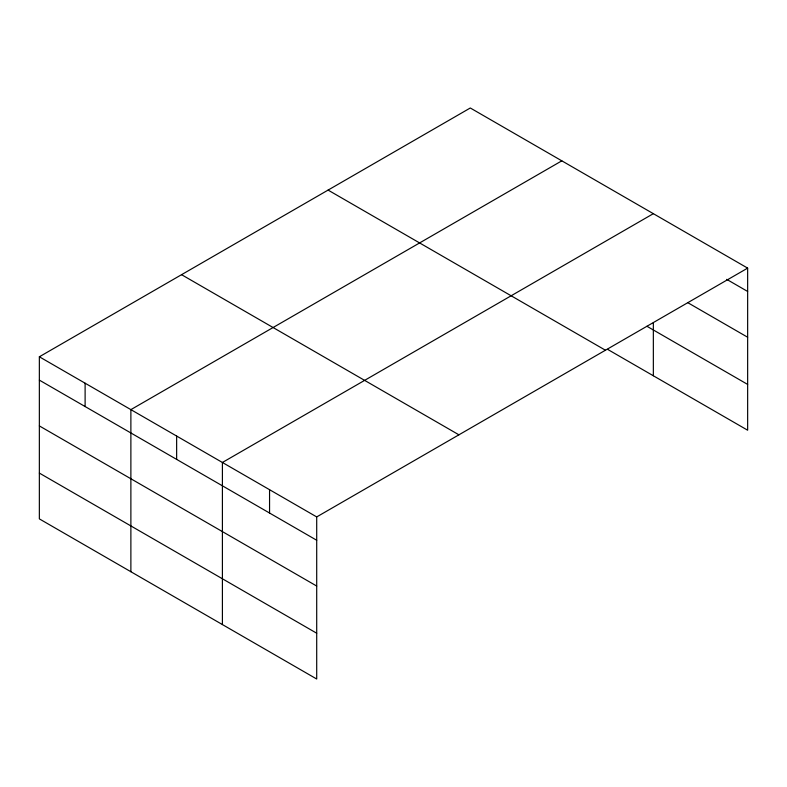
<?xml version="1.0" encoding="UTF-8"?>
<svg xmlns="http://www.w3.org/2000/svg" width="787" height="787" viewBox="0 0 787 787"><rect width="100%" height="100%" fill="white"/><g stroke="black" fill="none" stroke-linecap="round" stroke-linejoin="round"><path stroke-width="1.18" d="M747.65 268.121L470.292 107.986L39.35 356.786L39.35 518.879L316.708 679.014L316.708 516.921L747.65 268.121L747.65 430.214L607.584 349.349M561.82 160.833L130.878 409.633L130.878 571.726M653.348 213.671L222.406 462.481L222.406 624.563M726.696 279.355L747.65 291.456M687.927 302.759L747.65 337.239M646.963 326.29L747.65 384.42M328.081 190.09L605.439 350.225M181.561 274.683L458.919 434.817M39.35 356.786L316.708 516.921M39.35 380.121L316.708 540.256M39.35 425.915L316.708 586.049M39.35 473.085L316.708 633.22M653.348 322.719L653.348 375.763M269.557 489.701L269.557 513.035M176.642 436.057L176.642 459.392M85.114 383.21L85.114 406.545"/></g></svg>
